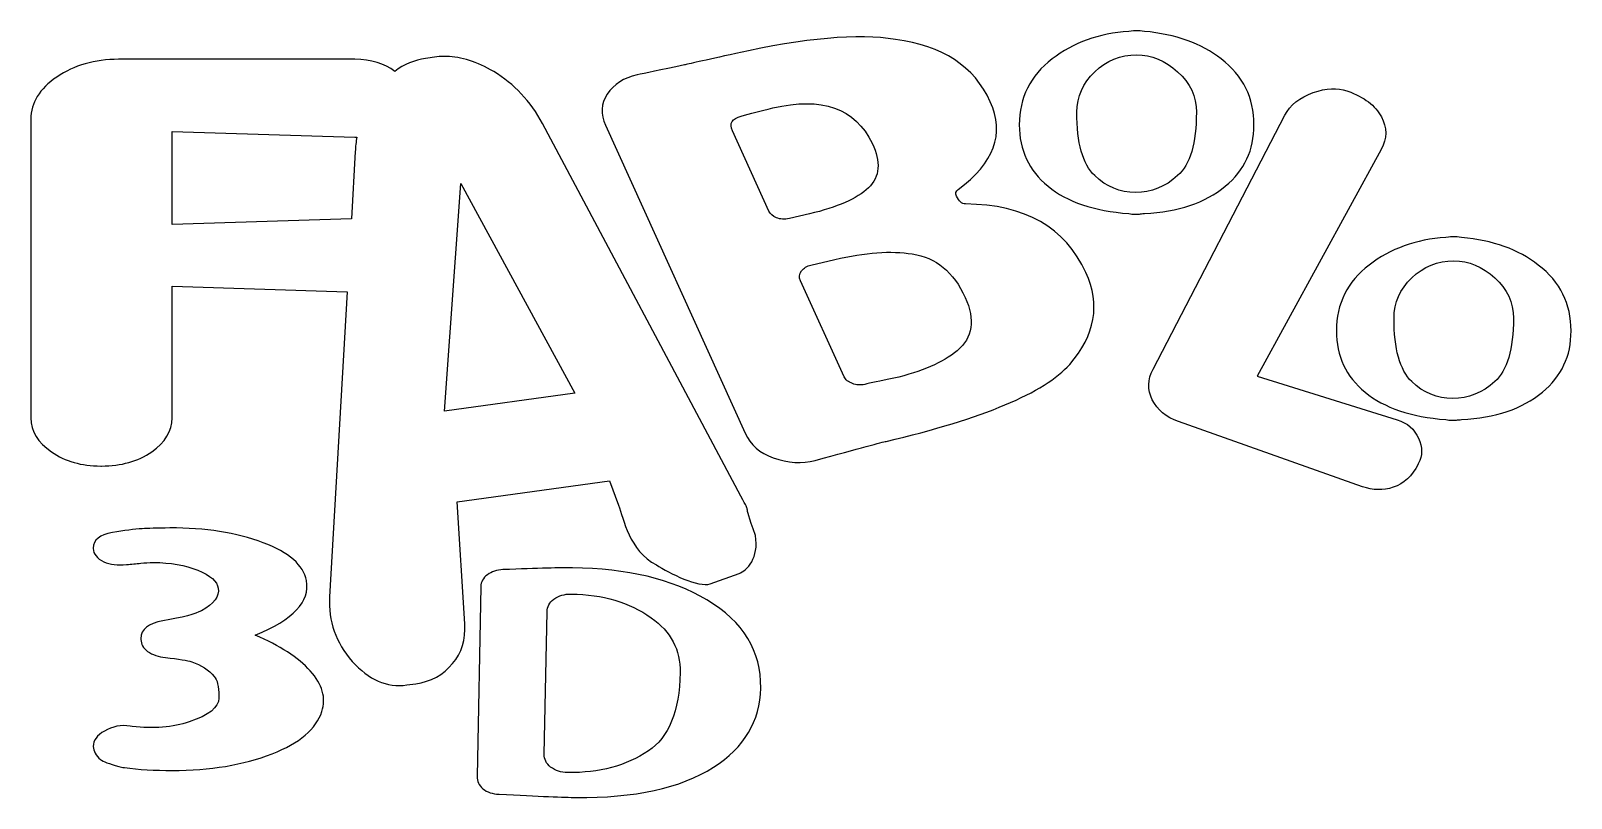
# Model space of a CAD drawing. Extents: x 66 to 205, y 195 to 264.
import ezdxf

# ---------------------------------------------------------------- set-up
doc = ezdxf.new("R2010")
doc.units = 0
doc.layers.add('Calque_1', color=7, linetype='CONTINUOUS')

msp = doc.modelspace()

# ---------------------------------------------------------------- linework, layer by layer
at = {"layer": 'Calque_1', "color": 7}
for p, q in [((166.02456, 263.957182), (166.02456, 263.957182)), ((95.360053, 261.376987), (74.021515, 261.376987)), ((102.76201, 261.591909), (101.74635, 261.451616)), ((103.66164, 261.644649), (103.66164, 261.644649)), ((185.00895, 258.530171), (185.0956, 258.499427)), ((167.49842, 233.360403), (179.40921, 256.314134)), ((66.083819, 255.969887), (66.083819, 228.963926)), ((78.844277, 254.865206), (95.360053, 254.342006)), ((78.844277, 246.434928), (78.844277, 254.865206)), ((130.24743, 221.866709), (112.3385, 255.564827)), ((118.0126, 255.415399), (130.64423, 227.578981)), ((132.78173, 247.652252), (129.48158, 254.92483)), ((95.402282, 253.040324), (95.05124, 246.943096)), ((188.11213, 253.230516), (176.89595, 232.736792)), ((162.22533, 250.860802), (162.22533, 250.860802)), ((103.46409, 229.558061), (104.9516, 250.140851)), ((104.9516, 250.140851), (115.25294, 231.189105)), ((149.73971, 249.001184), (149.73971, 249.001184)), ((95.05124, 246.943096), (78.844277, 246.434928)), ((136.45465, 247.402232), (134.64041, 246.977616)), ((165.87392, 247.379649), (166.15845, 247.379649)), ((194.68241, 245.329516), (194.68241, 245.329516)), ((136.58395, 242.778116), (138.74051, 243.282849)), ((78.844278, 228.963926), (78.844278, 240.853529)), ((78.844278, 240.853529), (94.671929, 240.357228)), ((139.58437, 232.661262), (135.63934, 241.354922)), ((94.671929, 240.357228), (93.0838, 212.782709)), ((144.06991, 232.53978), (144.06988, 232.539783)), ((176.89595, 232.736792), (189.56353, 228.784045)), ((115.25294, 231.189105), (103.46409, 229.558061)), ((190.8832, 232.233135), (190.8832, 232.233135)), ((186.42532, 222.736082), (169.80004, 228.626691)), ((194.53178, 228.751984), (194.8163, 228.751984)), ((72.399973, 224.603489), (72.485163, 224.603489)), ((191.47199, 224.809799), (191.44729, 224.762189)), ((104.62443, 221.368299), (118.37191, 223.270171)), ((118.37191, 223.270171), (119.18893, 221.070571)), ((105.29787, 210.342605), (104.62443, 221.368299)), ((71.723966, 217.167273), (71.723966, 217.132623)), ((108.75536, 215.233667), (108.75536, 215.233667)), ((127.48868, 213.955689), (130.09063, 214.88421)), ((106.75335, 213.692641), (106.41341, 196.54728)), ((114.91395, 213.027907), (114.93605, 213.027622)), ((112.47818, 198.547687), (112.73347, 211.423199)), ((76.037984, 208.991285), (76.037984, 208.921985)), ((86.369647, 209.303108), (86.369647, 209.303077)), ((100.06716, 204.808394), (100.86544, 204.918893)), ((83.072309, 203.811998), (83.072309, 203.621458)), ((75.241128, 201.057796), (75.048783, 201.092486)), ((71.723966, 199.256354), (71.723966, 199.256354)), ((114.61605, 196.88791), (114.59395, 196.88819))]:
    msp.add_line(p, q, dxfattribs=at)
for points in [[(144.21382, 263.181332), (140.836133, 263.72649), (136.03103, 263.300546), (129.79851, 261.903499)], [(152.79235, 257.544838), (151.34247, 260.739943), (148.48296, 262.618775), (144.21382, 263.181332)], [(165.30488, 263.905412), (162.59354, 263.715609), (160.283883, 262.883066), (158.37591, 261.407783)], [(166.02456, 263.957182), (165.868347, 263.957182), (165.628453, 263.939925), (165.30488, 263.905412)], [(166.72749, 263.905412), (166.426237, 263.939925), (166.191927, 263.957182), (166.02456, 263.957182)], [(173.65646, 261.407783), (171.87122, 262.80542), (169.561563, 263.637963), (166.72749, 263.905412)], [(129.79851, 261.903499), (126.92907, 261.273016), (125.380243, 260.931069), (125.15203, 260.877659)], [(162.22533, 260.256031), (163.285323, 261.274064), (164.551733, 261.78308), (166.02456, 261.78308)], [(166.02456, 261.78308), (167.363487, 261.78308), (168.596417, 261.274064), (169.72335, 260.256031)], [(74.021515, 261.376987), (71.859237, 261.376987), (69.995749, 260.844012), (68.430942, 259.778116)], [(98.968501, 260.277054), (98.047252, 261.009902), (96.844852, 261.376987), (95.360053, 261.376987)], [(101.74635, 261.451616), (100.75388, 261.314318), (99.827934, 260.922411), (98.968501, 260.277054)], [(103.66164, 261.644649), (103.35653, 261.650249), (103.05673, 261.632679), (102.76201, 261.591909)], [(107.92076, 260.263602), (106.40343, 261.159896), (104.9838, 261.620145), (103.66164, 261.644649)], [(125.15203, 260.877659), (122.967203, 260.407409), (121.539673, 260.104126), (120.86944, 259.96781)], [(158.37591, 261.407783), (156.40099, 259.897989), (155.41353, 257.909375), (155.41353, 255.441941)], [(176.61885, 255.441941), (176.629983, 257.89212), (175.64252, 259.880734), (173.65646, 261.407783)], [(68.430942, 259.778116), (66.866135, 258.71222), (66.083819, 257.442761), (66.083819, 255.969887)], [(112.3385, 255.564827), (111.23672, 257.590777), (109.76406, 259.157126), (107.92076, 260.263602)], [(120.86944, 259.96781), (119.67434, 259.708649), (118.77632, 259.128588), (118.17538, 258.227627)], [(160.61862, 256.593703), (160.61862, 257.999968), (161.15419, 259.220744), (162.22533, 260.256031)], [(169.72335, 260.256031), (170.850283, 259.237999), (171.41375, 258.017223), (171.41375, 256.593703)], [(118.17538, 258.227627), (117.61166, 257.355923), (117.5574, 256.418514), (118.0126, 255.415399)], [(133.1304, 256.980944), (137.580447, 258.022456), (140.57605, 256.956342), (142.11721, 253.782601)], [(149.87601, 249.618731), (153.14367, 251.986339), (154.115783, 254.628375), (152.79235, 257.544838)], [(179.40921, 256.314134), (179.895197, 257.250697), (180.751707, 257.933827), (181.97874, 258.363522)], [(181.97874, 258.363522), (183.150753, 258.775128), (184.160823, 258.830678), (185.00895, 258.530171)], [(185.0956, 258.499427), (186.579827, 257.973542), (187.593703, 257.200874), (188.13723, 256.181423)], [(129.48158, 254.92483), (129.18654, 255.574997), (129.452777, 256.017466), (130.28029, 256.252239)], [(130.28029, 256.252239), (131.093403, 256.463092), (132.04344, 256.705994), (133.1304, 256.980944)], [(162.22533, 250.860802), (161.14303, 251.913344), (160.60746, 253.824311), (160.61862, 256.593703)], [(171.41375, 256.593703), (171.41375, 253.789802), (170.850283, 251.878835), (169.72335, 250.860802)], [(188.13723, 256.181423), (188.658677, 255.207381), (188.65031, 254.223745), (188.11213, 253.230516)], [(155.41353, 255.441941), (155.41353, 253.16431), (156.278253, 251.318048), (158.0077, 249.903156)], [(174.02467, 249.903156), (175.765277, 251.343931), (176.630003, 253.190192), (176.61885, 255.441941)], [(95.360053, 254.342006), (95.420663, 254.339706), (95.480708, 254.341871), (95.541084, 254.341465)], [(95.541084, 254.341465), (95.474004, 253.922245), (95.42733, 253.488868), (95.402282, 253.040324)], [(142.11721, 253.782601), (142.92993, 252.10285), (142.81903, 250.761752), (141.78451, 249.759309)], [(165.92413, 249.333754), (164.518257, 249.333754), (163.285323, 249.84277), (162.22533, 250.860802)], [(169.72335, 250.860802), (168.596417, 249.84277), (167.33001, 249.333754), (165.92413, 249.333754)], [(141.78451, 249.759309), (140.74155, 248.775444), (138.96493, 247.989751), (136.45465, 247.402232)], [(149.73971, 249.001184), (149.63013, 249.242673), (149.675563, 249.448522), (149.87601, 249.618731)], [(158.0077, 249.903156), (159.737153, 248.488265), (162.169547, 247.664349), (165.30488, 247.431409)], [(166.72749, 247.431409), (169.773563, 247.578075), (172.205957, 248.401991), (174.02467, 249.903156)], [(150.5514, 248.297268), (150.212587, 248.320715), (149.942023, 248.555353), (149.73971, 249.001184)], [(161.43359, 242.090287), (159.579097, 246.177048), (155.9517, 248.246042), (150.5514, 248.297268)], [(133.47438, 247.043776), (133.130627, 247.189362), (132.899743, 247.392187), (132.78173, 247.652252)], [(134.64041, 246.977616), (134.19839, 246.894697), (133.809713, 246.91675), (133.47438, 247.043776)], [(165.30488, 247.431409), (165.51688, 247.388276), (165.667507, 247.371022), (165.75676, 247.379649)], [(165.75676, 247.379649), (165.790227, 247.388282), (165.82928, 247.388282), (165.87392, 247.379649)], [(166.15845, 247.379649), (166.191917, 247.371022), (166.23097, 247.371022), (166.27561, 247.379649)], [(166.27561, 247.379649), (166.376023, 247.405536), (166.52665, 247.422789), (166.72749, 247.431409)], [(193.96273, 245.277756), (191.251397, 245.087954), (188.941743, 244.255411), (187.03377, 242.780127)], [(194.68241, 245.329516), (194.526203, 245.329516), (194.28631, 245.312263), (193.96273, 245.277756)], [(195.38535, 245.277756), (195.08409, 245.312263), (194.849777, 245.329516), (194.68241, 245.329516)], [(202.31431, 242.780127), (200.529077, 244.177764), (198.219423, 245.010307), (195.38535, 245.277756)], [(138.74051, 243.282849), (141.47899, 243.923778), (143.81431, 244.090192), (145.74647, 243.782089)], [(145.74647, 243.782089), (147.88649, 243.460989), (149.479133, 242.148715), (150.5244, 239.845267)], [(135.63934, 241.354922), (135.49604, 241.670716), (135.526373, 241.965499), (135.73034, 242.239272)], [(135.73034, 242.239272), (135.934287, 242.513044), (136.218823, 242.692659), (136.58395, 242.778116)], [(187.03377, 242.780127), (185.058843, 241.270334), (184.07138, 239.28172), (184.07138, 236.814286)], [(190.8832, 241.628365), (191.94318, 242.646397), (193.209583, 243.155413), (194.68241, 243.155413)], [(194.68241, 243.155413), (196.021337, 243.155413), (197.25427, 242.646397), (198.38121, 241.628365)], [(205.27671, 236.814286), (205.287843, 239.264465), (204.300377, 241.253079), (202.31431, 242.780127)], [(159.97193, 233.795698), (162.27577, 236.451455), (162.76299, 239.216318), (161.43359, 242.090287)], [(189.27647, 237.966037), (189.27647, 239.372302), (189.812047, 240.593078), (190.8832, 241.628365)], [(198.38121, 241.628365), (199.508137, 240.610332), (200.0716, 239.389556), (200.0716, 237.966037)], [(150.5244, 239.845267), (151.443213, 237.820461), (151.201047, 236.212327), (149.7979, 235.020864)], [(184.07138, 236.814286), (184.07138, 234.536655), (184.936103, 232.690393), (186.66555, 231.275501)], [(190.8832, 232.233135), (189.800887, 233.285677), (189.26531, 235.196644), (189.27647, 237.966037)], [(200.0716, 237.966037), (200.0716, 235.162136), (199.508137, 233.251168), (198.38121, 232.233135)], [(202.68252, 231.275501), (204.423133, 232.716275), (205.287863, 234.562537), (205.27671, 236.814286)], [(149.7979, 235.020864), (148.48952, 233.954327), (146.58019, 233.127299), (144.06991, 232.53978)], [(140.34548, 232.068811), (139.95608, 232.203714), (139.702377, 232.401198), (139.58437, 232.661262)], [(144.06988, 232.539783), (142.8207, 232.288518), (141.945083, 232.104134), (141.44303, 231.986631)], [(143.36775, 226.827204), (152.168123, 228.907423), (157.70285, 231.230255), (159.97193, 233.795698)], [(167.43182, 230.593341), (166.99028, 231.501486), (167.01248, 232.42384), (167.49842, 233.360403)], [(141.44303, 231.986631), (141.055083, 231.895832), (140.689233, 231.923225), (140.34548, 232.068811)], [(186.66555, 231.275501), (188.395003, 229.860608), (190.827397, 229.036693), (193.96273, 228.803754)], [(194.58199, 230.706088), (193.17611, 230.706088), (191.94318, 231.215104), (190.8832, 232.233135)], [(198.38121, 232.233135), (197.25427, 231.215104), (195.987863, 230.706088), (194.58199, 230.706088)], [(195.38535, 228.803754), (198.431417, 228.95042), (200.863807, 229.774336), (202.68252, 231.275501)], [(169.80004, 228.626691), (168.682053, 229.022813), (167.892647, 229.678363), (167.43182, 230.593341)], [(66.083819, 228.963926), (66.083819, 227.742988), (66.709821, 226.715815), (67.961665, 225.88248)], [(77.009028, 225.88248), (78.232423, 226.735193), (78.844278, 227.762365), (78.844278, 228.963926)], [(189.56353, 228.784045), (190.485963, 228.494798), (191.132117, 227.936986), (191.50199, 227.110609)], [(193.96273, 228.803754), (194.174723, 228.760614), (194.325353, 228.743357), (194.41462, 228.751984)], [(194.41462, 228.751984), (194.448087, 228.760624), (194.48714, 228.760624), (194.53178, 228.751984)], [(194.8163, 228.751984), (194.849767, 228.743344), (194.88882, 228.743344), (194.93346, 228.751984)], [(194.93346, 228.751984), (195.03388, 228.777871), (195.18451, 228.795127), (195.38535, 228.803754)], [(130.64423, 227.578981), (131.124723, 226.520137), (131.9689, 225.772453), (133.17676, 225.335928)], [(191.50199, 227.110609), (191.86907, 226.322811), (191.85907, 225.555874), (191.47199, 224.809799)], [(67.961665, 225.88248), (69.185059, 225.02976), (70.664459, 224.603489), (72.399973, 224.603489)], [(72.485163, 224.603489), (74.249128, 224.603489), (75.757183, 225.02976), (77.009028, 225.88248)], [(136.95236, 225.109942), (140.969833, 226.214605), (143.108297, 226.787025), (143.36775, 226.827204)], [(133.17676, 225.335928), (134.524007, 224.87038), (135.78254, 224.795051), (136.95236, 225.109942)], [(191.44729, 224.762189), (190.922917, 223.70768), (190.17514, 223.014214), (189.20396, 222.681792)], [(189.20396, 222.681792), (188.29604, 222.383329), (187.369827, 222.401426), (186.42532, 222.736082)], [(131.57007, 218.308741), (130.24756, 221.866815), (131.34263, 219.938308), (130.24743, 221.866709)], [(119.18893, 221.070571), (119.67146, 219.806097), (120.14787, 216.978878), (122.61267, 215.657934)], [(73.455069, 218.587682), (72.301, 218.391367), (71.723966, 217.917897), (71.723966, 217.167273)], [(76.147895, 218.934121), (75.433472, 218.887928), (74.535864, 218.772448), (73.455069, 218.587682)], [(78.648378, 219.003401), (77.475991, 218.991868), (76.642496, 218.968774), (76.147895, 218.934121)], [(87.08407, 217.669612), (84.647703, 218.581901), (81.835806, 219.026498), (78.648378, 219.003401)], [(90.985924, 214.239851), (90.729461, 215.648708), (89.428843, 216.791962), (87.08407, 217.669612)], [(130.09063, 214.88421), (130.81669, 215.143344), (131.90659, 216.322619), (131.57007, 218.308741)], [(71.723966, 217.132623), (71.742286, 216.659155), (72.062861, 216.260748), (72.68569, 215.937403)], [(72.68569, 215.937403), (73.235247, 215.683347), (73.922192, 215.602512), (74.746527, 215.694899)], [(74.746527, 215.694899), (75.167854, 215.741086), (75.598339, 215.781502), (76.037984, 215.816148)], [(76.037984, 215.816148), (76.386037, 215.850788), (76.761568, 215.873885), (77.164576, 215.885438)], [(77.164576, 215.885438), (78.703333, 215.873905), (80.040587, 215.642944), (81.176338, 215.192555)], [(81.176338, 215.192555), (82.312088, 214.71909), (82.925759, 214.170561), (83.017352, 213.546967)], [(107.35071, 214.773373), (106.960977, 214.481521), (106.761857, 214.121277), (106.75335, 213.692641)], [(108.75536, 215.233667), (108.193687, 215.20784), (107.72547, 215.054409), (107.35071, 214.773373)], [(115.02745, 215.401038), (114.038277, 215.413658), (111.94758, 215.357868), (108.75536, 215.233667)], [(127.17538, 212.50876), (124.037353, 214.373684), (119.988043, 215.337777), (115.02745, 215.401038)], [(122.61267, 215.657934), (123.77706, 214.911366), (126.45216, 213.58575), (127.48868, 213.955689)], [(83.017352, 213.546967), (83.145581, 212.819443), (82.641821, 212.143886), (81.506072, 211.520295)], [(86.369647, 209.303077), (89.813534, 210.711934), (91.352293, 212.357525), (90.985924, 214.239851)], [(113.35427, 212.569588), (113.788743, 212.882853), (114.308637, 213.035626), (114.91395, 213.027907)], [(114.93605, 213.027622), (117.770677, 212.991475), (120.171027, 212.279276), (122.1371, 210.891024)], [(93.0838, 212.782709), (92.952294, 210.586144), (93.637631, 208.638758), (95.139732, 206.940491)], [(112.73347, 211.423199), (112.74287, 211.895794), (112.949803, 212.277923), (113.35427, 212.569588)], [(132.04552, 204.531404), (132.11152, 207.861559), (130.48814, 210.520677), (127.17538, 212.50876)], [(78.016388, 210.602229), (76.697452, 210.382813), (76.037984, 209.845832), (76.037984, 208.991285)], [(81.506072, 211.520295), (80.974833, 211.220043), (79.811605, 210.914021), (78.016388, 210.602229)], [(104.19701, 206.74139), (105.0287, 207.703584), (105.39559, 208.90388), (105.29787, 210.342605)], [(122.1371, 210.891024), (123.928413, 209.625923), (124.803803, 207.971244), (124.76327, 205.926986)], [(76.037984, 208.921985), (76.037984, 208.494706), (76.239488, 208.136719), (76.642497, 207.848024)], [(91.343134, 206.08123), (90.24402, 207.293766), (88.586191, 208.367725), (86.369647, 209.303108)], [(76.642497, 207.848024), (77.082142, 207.536224), (77.62254, 207.345681), (78.263689, 207.276394)], [(78.263689, 207.276394), (79.454394, 207.160914), (80.242092, 207.033887), (80.626782, 206.895313)], [(80.626782, 206.895313), (81.487754, 206.61816), (82.16554, 206.179336), (82.660141, 205.578841)], [(92.387294, 202.408958), (92.790301, 203.633051), (92.442247, 204.857142), (91.343134, 206.08123)], [(95.139732, 206.940491), (96.611077, 205.268216), (98.253516, 204.557493), (100.06716, 204.808394)], [(100.86544, 204.918893), (102.24381, 205.109578), (103.35429, 205.717149), (104.19701, 206.74139)], [(82.660141, 205.578841), (82.93492, 205.267042), (83.072309, 204.678094), (83.072309, 203.811998)], [(124.76327, 205.926986), (124.693757, 202.420982), (123.73872, 200.058589), (121.89816, 198.839806)], [(83.072309, 203.621458), (83.072309, 202.778451), (82.183859, 202.062471), (80.406959, 201.473518)], [(127.78328, 197.363098), (130.5655, 199.152521), (131.986247, 201.541956), (132.04552, 204.531404)], [(87.880928, 198.580794), (90.37225, 199.550828), (91.874372, 200.826883), (92.387294, 202.408958)], [(72.740646, 200.642115), (72.062859, 200.261034), (71.723966, 199.799113), (71.723966, 199.256354)], [(75.048783, 201.092486), (74.242766, 201.219519), (73.473387, 201.069395), (72.740646, 200.642115)], [(80.406959, 201.473518), (78.904838, 200.965405), (77.182894, 200.826831), (75.241128, 201.057796)], [(71.723966, 199.256354), (71.742286, 198.817527), (71.962109, 198.419123), (72.383435, 198.061141)], [(72.383435, 198.061141), (72.603256, 197.887921), (73.152812, 197.680055), (74.032103, 197.437542)], [(78.868202, 197.073781), (82.275451, 197.073781), (85.279693, 197.576119), (87.880928, 198.580794)], [(113.05323, 197.386048), (112.660717, 197.69887), (112.469033, 198.086083), (112.47818, 198.547687)], [(121.89816, 198.839806), (119.87804, 197.502389), (117.45067, 196.851757), (114.61605, 196.88791)], [(74.032103, 197.437542), (74.178652, 197.402909), (74.352678, 197.368265), (74.554182, 197.333612)], [(74.554182, 197.333612), (75.836481, 197.160391), (77.274487, 197.073781), (78.868202, 197.073781)], [(106.41341, 196.54728), (106.404743, 196.107653), (106.581883, 195.731617), (106.94483, 195.41917)], [(114.59395, 196.88819), (114.003403, 196.895657), (113.48983, 197.061609), (113.05323, 197.386048)], [(115.34673, 194.63593), (120.63213, 194.56853), (124.777647, 195.477586), (127.78328, 197.363098)], [(106.94483, 195.41917), (107.322797, 195.11753), (107.806837, 194.951957), (108.39695, 194.92245)], [(108.39695, 194.92245), (112.05573, 194.743863), (114.372323, 194.648357), (115.34673, 194.63593)]]:
    msp.add_open_spline(points, degree=3, dxfattribs=at)

doc.saveas('drawing.dxf')
